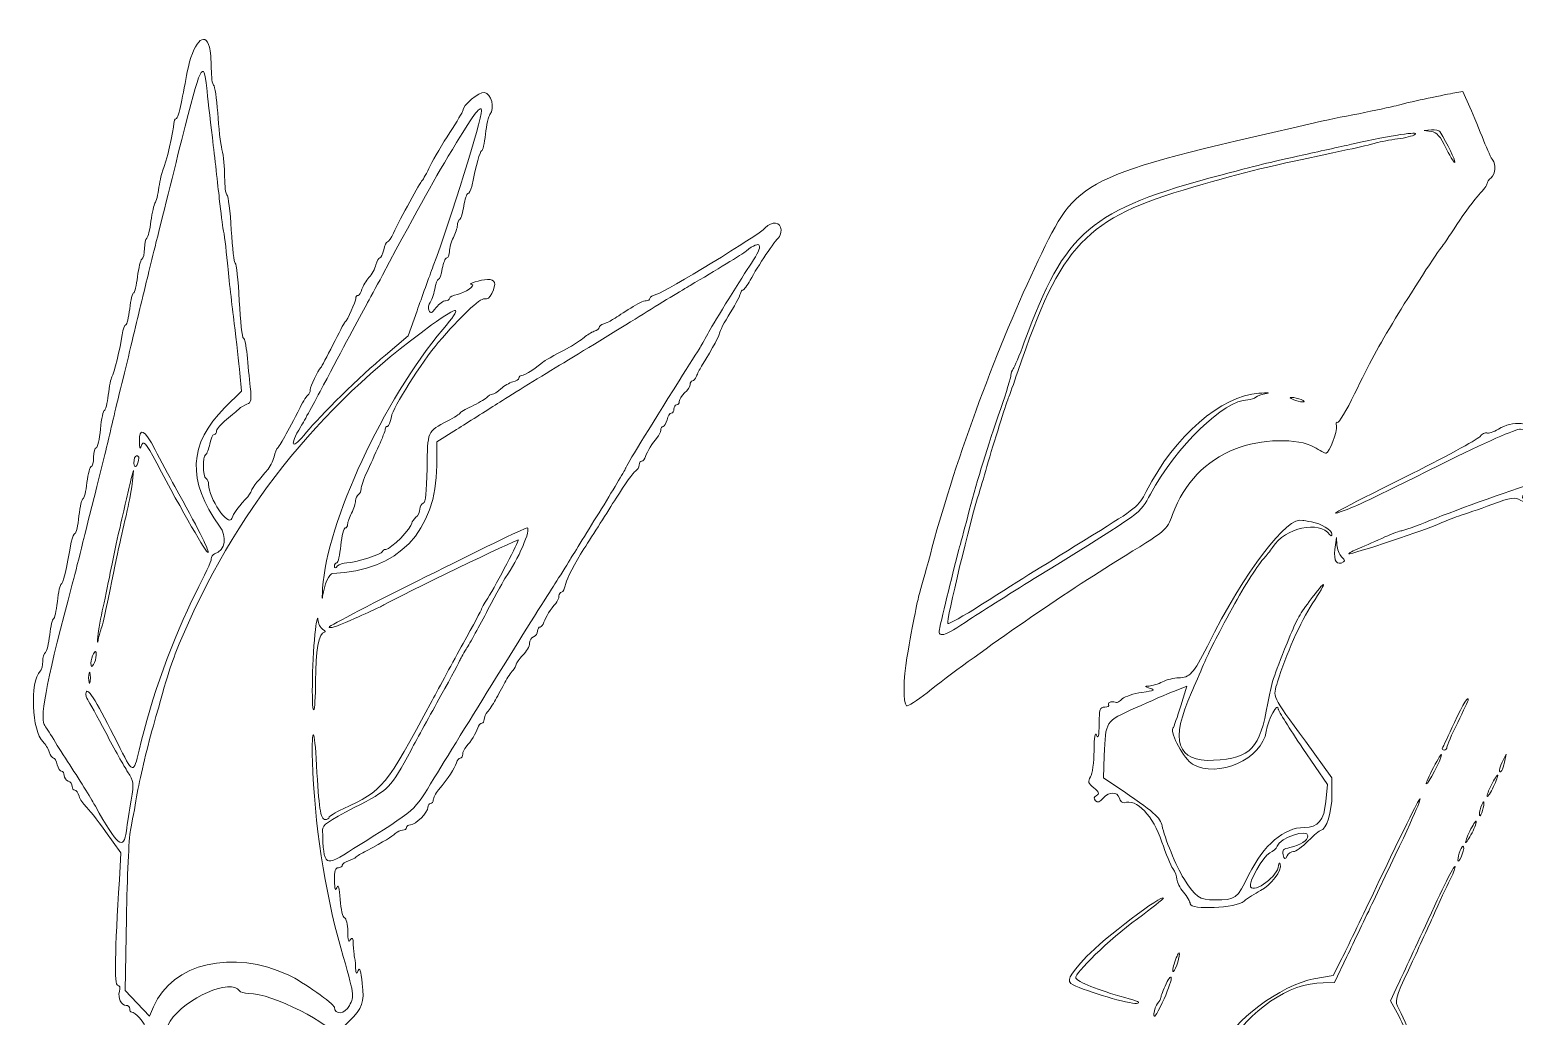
# Model space of a CAD drawing. Header units: millimetres. Extents: x 90 to 380, y 6 to 186.
# Drawn here: x 90.2 to 190.6, y 87.3 to 154.1 of the extents above; entities that cross this region are included whole.
import ezdxf

# ---------------------------------------------------------------- set-up
doc = ezdxf.new("R2010")
doc.units = ezdxf.units.MM
doc.header["$MEASUREMENT"] = 0
doc.layers.add('splitsvg', color=7, linetype='Continuous', lineweight=0)

msp = doc.modelspace()

# ---------------------------------------------------------------- linework, layer by layer
at = {"layer": 'splitsvg'}
for points, knots in [([(102.34, 152.88), (102.02, 154.07), (101.21, 153.17), (100.83, 151.21), (100.72, 150.61), (100.53, 149.65), (100.42, 149.08), (100.31, 148.51), (100.15, 148.04), (100.07, 148.04), (99.99, 148.04), (99.93, 147.9), (99.93, 147.72), (99.93, 147.31), (99.38, 144.96), (99.19, 144.58), (99.12, 144.43), (98.99, 143.9), (98.92, 143.41), (98.85, 142.92), (98.73, 142.44), (98.65, 142.34), (98.58, 142.24), (98.46, 141.69), (98.38, 141.12), (98.31, 140.55), (98.18, 140.03), (98.1, 139.98), (98.01, 139.92), (97.94, 139.6), (97.94, 139.27), (97.94, 138.93), (97.86, 138.61), (97.76, 138.55), (97.67, 138.49), (97.54, 137.96), (97.47, 137.36), (97.4, 136.77), (97.28, 136.28), (97.21, 136.28), (97.13, 136.28), (97.01, 135.79), (96.94, 135.2), (96.87, 134.6), (96.75, 134.11), (96.67, 134.11), (96.59, 134.11), (96.48, 133.81), (96.43, 133.43), (96.3, 132.51), (95.88, 130.81), (95.74, 130.59), (95.67, 130.49), (95.56, 129.94), (95.49, 129.36), (95.42, 128.79), (95.3, 128.32), (95.23, 128.32), (95.15, 128.32), (95.03, 127.75), (94.96, 127.06), (94.9, 126.36), (94.76, 125.79), (94.67, 125.79), (94.58, 125.79), (94.5, 125.51), (94.5, 125.16), (94.5, 124.81), (94.43, 124.53), (94.34, 124.53), (94.25, 124.53), (94.12, 124.04), (94.05, 123.44), (93.98, 122.84), (93.86, 122.35), (93.78, 122.35), (93.7, 122.35), (93.58, 121.83), (93.51, 121.18), (93.44, 120.53), (93.32, 120), (93.24, 120), (93.16, 120), (93.05, 119.74), (92.99, 119.42), (92.66, 117.56), (92.43, 116.57), (92.31, 116.57), (92.24, 116.57), (92.12, 116.04), (92.05, 115.39), (91.98, 114.74), (91.86, 114.22), (91.79, 114.22), (91.71, 114.22), (91.6, 113.73), (91.53, 113.14), (91.46, 112.54), (91.33, 112.01), (91.24, 111.95), (91.14, 111.89), (91.06, 111.62), (91.06, 111.35), (91.06, 111.07), (90.99, 110.77), (90.89, 110.68), (90.18, 109.96), (90.31, 106.61), (91.08, 105.9), (91.24, 105.75), (91.43, 105.44), (91.5, 105.22), (91.57, 104.99), (91.7, 104.81), (91.78, 104.81), (91.86, 104.81), (91.98, 104.61), (92.04, 104.36), (92.1, 104.11), (92.24, 103.91), (92.33, 103.91), (92.43, 103.91), (92.51, 103.78), (92.51, 103.63), (92.51, 103.48), (92.63, 103.3), (92.78, 103.25), (92.93, 103.19), (93.05, 103.03), (93.05, 102.89), (93.05, 102.75), (93.13, 102.64), (93.22, 102.64), (93.31, 102.64), (93.45, 102.46), (93.52, 102.23), (93.59, 102.01), (93.79, 101.7), (93.96, 101.55), (94.13, 101.4), (94.74, 100.63), (95.31, 99.84), (95.31, 99.84), (96.35, 98.39), (96.35, 98.39), (96.35, 98.39), (96.24, 96.58), (96.24, 96.58), (95.93, 91.72), (95.9, 89.44), (96.12, 89.44), (96.27, 89.44), (96.31, 89.29), (96.24, 89.03), (96.13, 88.56), (96.36, 88.08), (96.71, 88.08), (96.84, 88.08), (96.94, 87.98), (96.94, 87.85), (96.94, 87.73), (97, 87.63), (97.08, 87.63), (97.28, 87.63), (97.94, 86.93), (97.94, 86.72), (97.94, 86.62), (98.03, 86.54), (98.14, 86.54), (98.66, 86.54), (98.83, 85.89), (98.83, 83.83), (98.84, 82.68), (98.93, 81.46), (99.04, 81.11), (99.15, 80.77), (99.31, 80.07), (99.39, 79.58), (99.55, 78.58), (99.91, 77.07), (100.38, 75.42), (100.55, 74.82), (100.73, 74.15), (100.78, 73.92), (100.83, 73.7), (100.94, 73.47), (101.03, 73.41), (101.12, 73.36), (101.19, 73.18), (101.19, 73.01), (101.19, 72.84), (101.32, 72.47), (101.46, 72.19), (101.61, 71.9), (101.73, 71.57), (101.73, 71.44), (101.73, 71.31), (101.86, 71.11), (102.01, 70.99), (102.38, 70.68), (102.35, 70.86), (101.8, 72.43), (101.54, 73.18), (101.27, 74.07), (101.19, 74.42), (101.11, 74.77), (100.76, 76.15), (100.41, 77.5), (99.24, 82.01), (98.93, 85.91), (99.67, 87.01), (100.72, 88.58), (103.82, 89.95), (104.36, 89.07), (104.42, 88.97), (104.7, 88.89), (104.99, 88.89), (106.56, 88.89), (110.66, 86.82), (111.07, 85.82), (111.58, 84.54), (111.96, 83.83), (112.11, 83.83), (112.31, 83.83), (112.09, 85.3), (111.85, 85.54), (111.76, 85.63), (111.68, 85.85), (111.68, 86.02), (111.68, 86.19), (111.58, 86.36), (111.46, 86.4), (111.32, 86.45), (111.42, 86.66), (111.74, 86.97), (112.71, 87.95), (112.81, 88.23), (112.67, 89.56), (112.57, 90.44), (112.49, 90.69), (112.39, 90.43), (112.28, 90.13), (112.25, 90.17), (112.22, 90.66), (112.2, 90.98), (112.16, 91.33), (112.13, 91.43), (112.11, 91.52), (112.08, 91.87), (112.06, 92.19), (112.05, 92.64), (112, 92.72), (111.86, 92.51), (111.74, 92.31), (111.69, 92.47), (111.69, 93.08), (111.68, 93.57), (111.59, 93.96), (111.47, 94), (111.35, 94.04), (111.22, 94.57), (111.17, 95.23), (111.11, 96.05), (111.05, 96.29), (110.95, 96.04), (110.84, 95.78), (110.8, 95.92), (110.79, 96.54), (110.78, 97.18), (110.84, 97.39), (111.05, 97.39), (111.2, 97.39), (111.32, 97.47), (111.32, 97.56), (111.32, 97.66), (111.5, 97.79), (111.73, 97.86), (111.95, 97.93), (112.18, 98.04), (112.23, 98.1), (112.28, 98.16), (112.6, 98.36), (112.95, 98.54), (114.18, 99.19), (114.66, 99.48), (114.9, 99.7), (115.04, 99.82), (115.26, 99.93), (115.4, 99.93), (115.55, 99.93), (115.66, 100.01), (115.66, 100.11), (115.66, 100.21), (115.78, 100.29), (115.93, 100.29), (116.27, 100.29), (117.11, 101.13), (117.11, 101.47), (117.11, 101.62), (117.19, 101.73), (117.29, 101.73), (117.39, 101.73), (117.47, 101.84), (117.47, 101.98), (117.47, 102.11), (117.63, 102.42), (117.83, 102.66), (118.5, 103.47), (118.89, 104.06), (119.04, 104.49), (119.09, 104.67), (119.21, 104.81), (119.3, 104.81), (119.39, 104.81), (119.46, 104.93), (119.46, 105.07), (119.46, 105.21), (119.56, 105.44), (119.69, 105.57), (120.02, 105.93), (120.36, 106.48), (120.48, 106.85), (120.54, 107.02), (120.66, 107.16), (120.75, 107.16), (120.84, 107.16), (120.91, 107.28), (120.91, 107.42), (120.91, 107.56), (121.01, 107.79), (121.13, 107.93), (121.26, 108.06), (121.5, 108.43), (121.68, 108.75), (121.85, 109.07), (122.14, 109.59), (122.31, 109.91), (122.48, 110.23), (122.73, 110.6), (122.85, 110.74), (122.98, 110.87), (123.08, 111.06), (123.08, 111.15), (123.08, 111.23), (123.28, 111.51), (123.53, 111.76), (123.78, 112.01), (123.98, 112.37), (123.98, 112.56), (123.98, 112.75), (124.1, 112.96), (124.25, 113.01), (124.4, 113.07), (124.53, 113.24), (124.53, 113.4), (124.53, 113.55), (124.6, 113.67), (124.69, 113.67), (124.77, 113.67), (124.89, 113.82), (124.95, 113.99), (125.07, 114.35), (125.42, 114.9), (125.75, 115.26), (125.87, 115.4), (125.97, 115.62), (125.97, 115.77), (125.97, 115.91), (126.05, 116.02), (126.15, 116.02), (126.24, 116.02), (126.37, 116.29), (126.43, 116.61), (126.5, 116.94), (127.05, 117.99), (127.66, 118.95), (128.28, 119.92), (129.25, 121.46), (129.84, 122.39), (130.42, 123.32), (131.01, 124.14), (131.15, 124.22), (131.29, 124.3), (131.4, 124.48), (131.4, 124.63), (131.4, 124.77), (131.47, 124.89), (131.56, 124.89), (131.65, 124.89), (131.77, 125.03), (131.82, 125.2), (131.95, 125.57), (132.29, 126.12), (132.62, 126.48), (132.74, 126.61), (132.85, 126.84), (132.85, 126.98), (132.85, 127.12), (132.92, 127.24), (133.01, 127.24), (133.1, 127.24), (133.22, 127.44), (133.28, 127.69), (133.34, 127.94), (133.47, 128.14), (133.57, 128.14), (133.67, 128.14), (133.75, 128.27), (133.75, 128.41), (133.75, 128.56), (133.83, 128.69), (133.93, 128.69), (134.03, 128.69), (134.11, 128.8), (134.11, 128.93), (134.11, 129.06), (134.27, 129.32), (134.47, 129.5), (134.67, 129.68), (134.84, 129.94), (134.84, 130.07), (134.84, 130.2), (134.91, 130.31), (135, 130.31), (135.08, 130.31), (135.21, 130.46), (135.27, 130.63), (135.33, 130.8), (135.48, 131.11), (135.61, 131.31), (136.42, 132.65), (136.83, 133.39), (136.83, 133.55), (136.83, 133.66), (137.15, 134.28), (137.55, 134.93), (137.95, 135.58), (138.27, 136.19), (138.27, 136.29), (138.27, 136.38), (138.34, 136.46), (138.41, 136.46), (138.49, 136.46), (138.71, 136.77), (138.91, 137.14), (139.39, 138.04), (140.61, 139.87), (140.82, 140), (140.91, 140.06), (140.99, 140.3), (140.99, 140.54), (140.99, 141.09), (140.36, 141.15), (139.92, 140.66), (139.51, 140.2), (133.17, 136.33), (132.59, 136.18), (132.33, 136.12), (132.12, 135.99), (132.12, 135.9), (132.12, 135.81), (132, 135.74), (131.86, 135.74), (131.72, 135.74), (131.25, 135.52), (130.82, 135.24), (130.39, 134.97), (129.88, 134.64), (129.68, 134.51), (129.48, 134.39), (129.18, 134.23), (129, 134.18), (128.83, 134.12), (128.69, 134), (128.69, 133.92), (128.69, 133.84), (128.54, 133.73), (128.36, 133.67), (128.17, 133.61), (127.86, 133.42), (127.67, 133.25), (127.47, 133.08), (127.03, 132.79), (126.69, 132.6), (125.51, 131.97), (124.98, 131.67), (124.89, 131.58), (124.61, 131.31), (123.61, 130.68), (123.45, 130.68), (123.34, 130.68), (123.26, 130.6), (123.26, 130.51), (123.26, 130.43), (123.07, 130.31), (122.85, 130.25), (122.62, 130.19), (122.26, 129.98), (122.04, 129.78), (121.82, 129.58), (121.57, 129.41), (121.47, 129.41), (121.37, 129.41), (121.19, 129.31), (121.06, 129.18), (120.93, 129.06), (120.47, 128.79), (120.05, 128.59), (119.63, 128.4), (119.28, 128.19), (119.28, 128.14), (119.28, 128.09), (118.89, 127.84), (118.42, 127.6), (117.06, 126.88), (117.08, 126.94), (117.05, 124.4), (117.02, 122.77), (116.95, 122.09), (116.79, 122.04), (116.67, 122), (116.57, 121.82), (116.57, 121.64), (116.57, 121.46), (116.44, 121.21), (116.3, 121.09), (116.15, 120.97), (116.02, 120.79), (116.02, 120.7), (116.02, 120.36), (114.6, 118.92), (114.26, 118.92), (114.14, 118.92), (114.03, 118.85), (114.03, 118.77), (114.03, 118.6), (112.18, 118.01), (111.62, 118.01), (111.4, 118.01), (111.11, 117.92), (111, 117.8), (110.83, 117.63), (110.78, 117.63), (110.78, 117.8), (110.78, 117.92), (110.85, 118.01), (110.94, 118.01), (111.03, 118.01), (111.15, 118.54), (111.22, 119.19), (111.29, 119.84), (111.42, 120.37), (111.52, 120.37), (111.61, 120.37), (111.68, 120.48), (111.68, 120.62), (111.68, 120.75), (111.8, 121.1), (111.95, 121.38), (112.1, 121.67), (112.22, 122.04), (112.22, 122.21), (112.23, 122.38), (112.31, 122.56), (112.41, 122.63), (112.51, 122.69), (112.59, 122.86), (112.59, 123.01), (112.59, 123.16), (112.76, 123.66), (112.97, 124.13), (113.19, 124.6), (113.55, 125.4), (113.79, 125.92), (114.02, 126.43), (114.22, 126.94), (114.22, 127.05), (114.22, 127.15), (114.29, 127.24), (114.37, 127.24), (114.46, 127.24), (114.58, 127.53), (114.64, 127.89), (114.73, 128.5), (116.69, 131.6), (117.81, 132.91), (119.28, 134.64), (120.65, 135.94), (120.93, 135.86), (121.12, 135.81), (121.3, 135.94), (121.43, 136.22), (121.76, 136.94), (121.68, 137.19), (121.13, 137.17), (120.67, 137.16), (119.73, 136.87), (120.06, 136.84), (120.39, 136.81), (119.63, 136.27), (119.11, 136.17), (118.81, 136.11), (118.56, 135.99), (118.56, 135.9), (118.56, 135.81), (118.44, 135.74), (118.3, 135.74), (118.16, 135.74), (117.87, 135.53), (117.67, 135.27), (117.35, 134.87), (117.28, 134.84), (117.18, 135.09), (117.12, 135.25), (117.15, 135.48), (117.25, 135.61), (117.36, 135.73), (117.5, 136.14), (117.57, 136.51), (117.64, 136.88), (117.75, 137.19), (117.83, 137.19), (117.91, 137.19), (118.02, 137.51), (118.08, 137.91), (118.15, 138.31), (118.28, 138.63), (118.38, 138.63), (118.48, 138.63), (118.56, 138.83), (118.56, 139.07), (118.56, 139.3), (118.68, 139.73), (118.83, 140.02), (118.97, 140.3), (119.1, 140.67), (119.1, 140.84), (119.1, 141.01), (119.17, 141.19), (119.26, 141.24), (119.35, 141.3), (119.47, 141.71), (119.54, 142.16), (119.61, 142.61), (119.73, 142.98), (119.81, 142.98), (119.89, 142.98), (120.01, 143.2), (120.07, 143.47), (120.37, 144.94), (120.63, 145.87), (120.74, 145.87), (120.81, 145.87), (120.93, 146.38), (121, 147), (121.07, 147.62), (121.21, 148.23), (121.3, 148.34), (121.64, 148.77), (121.4, 149.75), (120.94, 149.82), (120.55, 149.87), (119.46, 148.96), (119.46, 148.58), (119.46, 148.51), (119.07, 147.85), (118.59, 147.12), (118.1, 146.38), (117.52, 145.37), (117.27, 144.87), (117.03, 144.38), (116.79, 143.93), (116.72, 143.88), (116.6, 143.78), (115.25, 141.31), (114.78, 140.31), (114.63, 139.98), (114.44, 139.72), (114.37, 139.72), (114.3, 139.72), (114.19, 139.48), (114.12, 139.18), (114.06, 138.88), (113.94, 138.63), (113.86, 138.63), (113.78, 138.63), (113.66, 138.42), (113.59, 138.17), (113.53, 137.91), (113.31, 137.52), (113.12, 137.31), (112.92, 137.1), (112.71, 136.74), (112.65, 136.51), (112.59, 136.29), (112.48, 136.1), (112.39, 136.1), (112.3, 136.1), (112.23, 136.01), (112.23, 135.9), (112.23, 135.67), (111.66, 134.43), (111.5, 134.29), (111.44, 134.24), (111.07, 133.55), (110.68, 132.76), (110.28, 131.96), (109.92, 131.27), (109.87, 131.22), (109.65, 130.99), (109.15, 129.96), (109.15, 129.71), (109.15, 129.56), (109.09, 129.41), (109.01, 129.38), (108.94, 129.35), (108.69, 128.95), (108.46, 128.51), (107.59, 126.82), (107.07, 125.88), (106.95, 125.79), (106.88, 125.74), (106.77, 125.46), (106.7, 125.17), (106.62, 124.88), (106.42, 124.48), (106.24, 124.27), (106.06, 124.06), (105.75, 123.7), (105.54, 123.46), (105.34, 123.22), (105.17, 122.96), (105.17, 122.88), (105.17, 122.8), (104.99, 122.53), (104.76, 122.29), (104.16, 121.64), (103.99, 121.4), (103.85, 121.02), (103.61, 120.41), (102.28, 122.37), (102.28, 123.33), (102.28, 123.48), (102.2, 123.65), (102.1, 123.71), (101.87, 123.85), (101.86, 125.19), (102.08, 125.33), (102.16, 125.38), (102.29, 125.71), (102.36, 126.06), (102.42, 126.41), (102.55, 126.7), (102.65, 126.7), (102.74, 126.7), (102.82, 126.8), (102.82, 126.94), (102.82, 127.07), (103.12, 127.41), (103.49, 127.7), (103.85, 128), (104.24, 128.32), (104.34, 128.42), (104.45, 128.53), (104.69, 128.67), (104.87, 128.74), (105.16, 128.85), (105.19, 129), (105.09, 129.91), (105.03, 130.48), (104.94, 131.46), (104.88, 132.08), (104.82, 132.7), (104.71, 133.21), (104.63, 133.21), (104.55, 133.21), (104.42, 134.35), (104.35, 135.74), (104.28, 137.13), (104.16, 138.27), (104.08, 138.27), (104, 138.27), (103.88, 139.29), (103.81, 140.54), (103.74, 141.78), (103.61, 142.84), (103.52, 142.9), (103.43, 142.95), (103.36, 143.5), (103.36, 144.12), (103.36, 144.73), (103.28, 145.56), (103.18, 145.96), (103.09, 146.36), (102.95, 147.48), (102.89, 148.45), (102.82, 149.43), (102.7, 150.27), (102.61, 150.32), (102.53, 150.37), (102.46, 150.88), (102.46, 151.44), (102.45, 152.01), (102.4, 152.65), (102.34, 152.88)], [0, 0, 0, 0, 1, 1, 1, 2, 2, 2, 3, 3, 3, 4, 4, 4, 5, 5, 5, 6, 6, 6, 7, 7, 7, 8, 8, 8, 9, 9, 9, 10, 10, 10, 11, 11, 11, 12, 12, 12, 13, 13, 13, 14, 14, 14, 15, 15, 15, 16, 16, 16, 17, 17, 17, 18, 18, 18, 19, 19, 19, 20, 20, 20, 21, 21, 21, 22, 22, 22, 23, 23, 23, 24, 24, 24, 25, 25, 25, 26, 26, 26, 27, 27, 27, 28, 28, 28, 29, 29, 29, 30, 30, 30, 31, 31, 31, 32, 32, 32, 33, 33, 33, 34, 34, 34, 35, 35, 35, 36, 36, 36, 37, 37, 37, 38, 38, 38, 39, 39, 39, 40, 40, 40, 41, 41, 41, 42, 42, 42, 43, 43, 43, 44, 44, 44, 45, 45, 45, 46, 46, 46, 47, 47, 47, 48, 48, 48, 49, 49, 49, 50, 50, 50, 51, 51, 51, 52, 52, 52, 53, 53, 53, 54, 54, 54, 55, 55, 55, 56, 56, 56, 57, 57, 57, 58, 58, 58, 59, 59, 59, 60, 60, 60, 61, 61, 61, 62, 62, 62, 63, 63, 63, 64, 64, 64, 65, 65, 65, 66, 66, 66, 67, 67, 67, 68, 68, 68, 69, 69, 69, 70, 70, 70, 71, 71, 71, 72, 72, 72, 73, 73, 73, 74, 74, 74, 75, 75, 75, 76, 76, 76, 77, 77, 77, 78, 78, 78, 79, 79, 79, 80, 80, 80, 81, 81, 81, 82, 82, 82, 83, 83, 83, 84, 84, 84, 85, 85, 85, 86, 86, 86, 87, 87, 87, 88, 88, 88, 89, 89, 89, 90, 90, 90, 91, 91, 91, 92, 92, 92, 93, 93, 93, 94, 94, 94, 95, 95, 95, 96, 96, 96, 97, 97, 97, 98, 98, 98, 99, 99, 99, 100, 100, 100, 101, 101, 101, 102, 102, 102, 103, 103, 103, 104, 104, 104, 105, 105, 105, 106, 106, 106, 107, 107, 107, 108, 108, 108, 109, 109, 109, 110, 110, 110, 111, 111, 111, 112, 112, 112, 113, 113, 113, 114, 114, 114, 115, 115, 115, 116, 116, 116, 117, 117, 117, 118, 118, 118, 119, 119, 119, 120, 120, 120, 121, 121, 121, 122, 122, 122, 123, 123, 123, 124, 124, 124, 125, 125, 125, 126, 126, 126, 127, 127, 127, 128, 128, 128, 129, 129, 129, 130, 130, 130, 131, 131, 131, 132, 132, 132, 133, 133, 133, 134, 134, 134, 135, 135, 135, 136, 136, 136, 137, 137, 137, 138, 138, 138, 139, 139, 139, 140, 140, 140, 141, 141, 141, 142, 142, 142, 143, 143, 143, 144, 144, 144, 145, 145, 145, 146, 146, 146, 147, 147, 147, 148, 148, 148, 149, 149, 149, 150, 150, 150, 151, 151, 151, 152, 152, 152, 153, 153, 153, 154, 154, 154, 155, 155, 155, 156, 156, 156, 157, 157, 157, 158, 158, 158, 159, 159, 159, 160, 160, 160, 161, 161, 161, 162, 162, 162, 163, 163, 163, 164, 164, 164, 165, 165, 165, 166, 166, 166, 167, 167, 167, 168, 168, 168, 169, 169, 169, 170, 170, 170, 171, 171, 171, 172, 172, 172, 173, 173, 173, 174, 174, 174, 175, 175, 175, 176, 176, 176, 177, 177, 177, 178, 178, 178, 179, 179, 179, 180, 180, 180, 181, 181, 181, 182, 182, 182, 183, 183, 183, 184, 184, 184, 185, 185, 185, 186, 186, 186, 187, 187, 187, 188, 188, 188, 189, 189, 189, 190, 190, 190, 191, 191, 191, 192, 192, 192, 193, 193, 193, 194, 194, 194, 195, 195, 195, 196, 196, 196, 197, 197, 197, 198, 198, 198, 199, 199, 199, 200, 200, 200, 201, 201, 201, 202, 202, 202, 203, 203, 203, 204, 204, 204, 205, 205, 205, 206, 206, 206, 207, 207, 207, 208, 208, 208, 209, 209, 209, 210, 210, 210, 211, 211, 211, 212, 212, 212, 213, 213, 213, 214, 214, 214, 215, 215, 215, 216, 216, 216, 217, 217, 217, 218, 218, 218, 219, 219, 219, 220, 220, 220, 221, 221, 221, 222, 222, 222, 223, 223, 223, 224, 224, 224, 225, 225, 225, 226, 226, 226, 227, 227, 227, 228, 228, 228, 229, 229, 229, 230, 230, 230, 231, 231, 231, 232, 232, 232, 233, 233, 233, 234, 234, 234, 235, 235, 235, 236, 236, 236, 237, 237, 237, 238, 238, 238, 239, 239, 239, 240, 240, 240, 241, 241, 241, 242, 242, 242, 243, 243, 243, 244, 244, 244, 245, 245, 245, 246, 246, 246, 247, 247, 247, 248, 248, 248, 249, 249, 249, 250, 250, 250, 251, 251, 251, 252, 252, 252, 253, 253, 253, 254, 254, 254, 255, 255, 255, 256, 256, 256, 257, 257, 257, 258, 258, 258, 259, 259, 259, 260, 260, 260, 261, 261, 261, 262, 262, 262, 263, 263, 263, 264, 264, 264, 265, 265, 265, 266, 266, 266, 267, 267, 267, 268, 268, 268, 268]), ([(98.58, 139.09), (98.95, 140.58), (99.8, 143.98), (100.46, 146.65), (101.71, 151.68), (101.95, 152.16), (102.15, 150.12), (102.2, 149.62), (102.37, 148.12), (102.53, 146.77), (102.69, 145.43), (102.9, 143.57), (103, 142.64), (103.1, 141.72), (103.22, 140.78), (103.27, 140.56), (103.32, 140.35), (103.45, 139.32), (103.55, 138.27), (103.65, 137.23), (103.86, 135.4), (104.01, 134.2), (104.16, 133.01), (104.33, 131.49), (104.39, 130.83), (104.39, 130.83), (104.49, 129.62), (104.49, 129.62), (104.49, 129.62), (103.37, 128.51), (103.37, 128.51), (100.92, 126.07), (100.8, 123.55), (103.01, 120.5), (103.56, 119.75), (103.41, 118.9), (102.68, 118.61), (102.56, 118.56), (102.46, 118.41), (102.46, 118.28), (102.46, 118.15), (101.99, 117.12), (101.41, 115.99), (99.88, 112.98), (98.38, 108.81), (97.58, 105.35), (97.2, 103.7), (97.16, 103.71), (96.11, 105.83), (94.82, 108.44), (94.07, 109.66), (93.99, 109.26), (93.95, 109.09), (94, 108.86), (94.1, 108.74), (94.19, 108.62), (94.74, 107.62), (95.32, 106.53), (95.89, 105.43), (96.56, 104.24), (96.8, 103.87), (97.23, 103.23), (97.24, 103.15), (97.03, 101.97), (96.92, 101.3), (96.78, 100.35), (96.72, 99.88), (96.56, 98.5), (96.09, 98.88), (94.62, 101.55), (94.43, 101.9), (93.65, 103.16), (92.88, 104.36), (92.11, 105.55), (91.34, 106.78), (91.16, 107.08), (90.85, 107.63), (91.44, 110.59), (93.06, 116.57), (93.15, 116.92), (93.43, 118.01), (93.68, 119.01), (93.92, 120), (94.42, 122), (94.79, 123.44), (95.15, 124.88), (95.55, 126.51), (95.67, 127.06), (95.79, 127.61), (96.28, 129.64), (96.76, 131.58), (97.23, 133.52), (97.68, 135.39), (97.76, 135.74), (97.84, 136.09), (98.21, 137.59), (98.58, 139.09)], [0, 0, 0, 0, 1, 1, 1, 2, 2, 2, 3, 3, 3, 4, 4, 4, 5, 5, 5, 6, 6, 6, 7, 7, 7, 8, 8, 8, 9, 9, 9, 10, 10, 10, 11, 11, 11, 12, 12, 12, 13, 13, 13, 14, 14, 14, 15, 15, 15, 16, 16, 16, 17, 17, 17, 18, 18, 18, 19, 19, 19, 20, 20, 20, 21, 21, 21, 22, 22, 22, 23, 23, 23, 24, 24, 24, 25, 25, 25, 26, 26, 26, 27, 27, 27, 28, 28, 28, 29, 29, 29, 30, 30, 30, 31, 31, 31, 32, 32, 32, 32]), ([(184.49, 149.38), (185.18, 149.53), (186.06, 149.7), (186.42, 149.77), (186.42, 149.77), (187.1, 149.89), (187.1, 149.89), (187.1, 149.89), (187.57, 148.83), (187.57, 148.83), (187.83, 148.24), (188.24, 147.24), (188.5, 146.59), (188.75, 145.95), (189.04, 145.34), (189.12, 145.25), (189.37, 144.98), (189.31, 144.31), (189.01, 144.06), (188.86, 143.94), (188.74, 143.76), (188.74, 143.66), (188.74, 143.57), (188.49, 143.23), (188.19, 142.91), (187.88, 142.6), (187.22, 141.69), (186.7, 140.89), (186.19, 140.1), (185.72, 139.41), (185.66, 139.36), (185.51, 139.24), (183.4, 135.99), (182.55, 134.56), (181.38, 132.61), (180.79, 131.52), (179.78, 129.45), (179.23, 128.32), (178.71, 127.45), (178.62, 127.5), (178.53, 127.56), (178.5, 127.45), (178.55, 127.27), (178.64, 126.92), (178.07, 125.43), (177.85, 125.43), (177.78, 125.43), (177.41, 125.61), (177.04, 125.84), (175.99, 126.46), (173.37, 126.4), (171.72, 125.72), (169.65, 124.88), (168.31, 123.47), (167.46, 121.27), (167.05, 120.19), (167.14, 120.26), (163.64, 118.1), (159.78, 115.72), (154.02, 111.72), (150.87, 109.23), (150.19, 108.69), (149.56, 108.29), (149.47, 108.35), (149.25, 108.49), (149.26, 110.25), (149.5, 111.58), (149.93, 114.05), (150.24, 115.6), (150.4, 116.11), (150.5, 116.41), (150.87, 117.76), (151.22, 119.1), (152.82, 125.05), (155.71, 132.88), (158.38, 138.45), (161.09, 144.1), (161.06, 144.08), (177.07, 147.77), (177.67, 147.91), (179.01, 148.19), (180.06, 148.39), (181.1, 148.6), (182.24, 148.84), (182.59, 148.93), (182.94, 149.03), (183.79, 149.23), (184.49, 149.38)], [0, 0, 0, 0, 1, 1, 1, 2, 2, 2, 3, 3, 3, 4, 4, 4, 5, 5, 5, 6, 6, 6, 7, 7, 7, 8, 8, 8, 9, 9, 9, 10, 10, 10, 11, 11, 11, 12, 12, 12, 13, 13, 13, 14, 14, 14, 15, 15, 15, 16, 16, 16, 17, 17, 17, 18, 18, 18, 19, 19, 19, 20, 20, 20, 21, 21, 21, 22, 22, 22, 23, 23, 23, 24, 24, 24, 25, 25, 25, 26, 26, 26, 27, 27, 27, 28, 28, 28, 29, 29, 29, 29]), ([(119.05, 146.45), (120.23, 148.4), (120.73, 149.03), (120.73, 148.58), (120.73, 147.94), (118.65, 141.26), (117.47, 138.09), (117.19, 137.35), (116.7, 135.97), (116.37, 135.05), (116.37, 135.05), (115.78, 133.36), (115.78, 133.36), (115.78, 133.36), (114.23, 132.06), (114.23, 132.06), (112.56, 130.67), (109.75, 127.91), (108.9, 126.84), (107.92, 125.6), (107.67, 125.86), (108.52, 127.24), (108.73, 127.59), (109.42, 128.85), (110.05, 130.04), (111.31, 132.43), (112.48, 134.63), (112.95, 135.47), (113.12, 135.78), (113.61, 136.67), (114.03, 137.46), (116.71, 142.48), (117.45, 143.8), (119.05, 146.45)], [0, 0, 0, 0, 1, 1, 1, 2, 2, 2, 3, 3, 3, 4, 4, 4, 5, 5, 5, 6, 6, 6, 7, 7, 7, 8, 8, 8, 9, 9, 9, 10, 10, 10, 11, 11, 11, 11]), ([(183.86, 146.98), (184.22, 147.22), (182.28, 146.93), (179.69, 146.35), (179.05, 146.2), (177.54, 145.87), (176.35, 145.61), (173.96, 145.08), (173.86, 145.06), (170.74, 144.24), (161.87, 141.89), (160.21, 140.48), (157.44, 132.94), (157.11, 132.04), (156.78, 131.23), (156.69, 131.14), (156.61, 131.04), (156.54, 130.85), (156.54, 130.71), (156.54, 130.57), (156.23, 129.55), (155.85, 128.44), (154.93, 125.78), (154.3, 123.75), (153.72, 121.54), (153.46, 120.55), (153.17, 119.45), (153.07, 119.1), (152.82, 118.19), (152.02, 114.93), (151.72, 113.63), (151.56, 112.88), (151.93, 112.98), (153.76, 114.19), (154.64, 114.77), (156.75, 116.1), (158.44, 117.15), (165.63, 121.6), (165.22, 121.3), (165.97, 122.66), (167.77, 125.95), (170.93, 129), (172.56, 129.04), (172.76, 129.04), (173.01, 129.12), (173.1, 129.22), (173.19, 129.31), (173.52, 129.42), (173.81, 129.47), (174.11, 129.51), (173.89, 129.52), (173.31, 129.48), (170.74, 129.32), (167.63, 126.61), (165.68, 122.83), (165.15, 121.81), (165.05, 121.73), (162.06, 119.88), (158.64, 117.77), (157.6, 117.12), (154.5, 115.16), (153.33, 114.41), (152.32, 113.85), (152.27, 113.91), (152.14, 114.03), (153.83, 121.04), (154.38, 122.72), (154.46, 122.97), (154.7, 123.78), (154.91, 124.53), (155.4, 126.21), (156.17, 128.66), (156.36, 129.14), (156.44, 129.34), (156.73, 130.15), (157, 130.95), (159.93, 139.58), (161.58, 141.32), (168.84, 143.42), (172.69, 144.53), (173.57, 144.74), (179.33, 145.96), (180.08, 146.12), (180.93, 146.32), (181.23, 146.41), (181.53, 146.49), (182.18, 146.62), (182.69, 146.68), (183.19, 146.75), (183.72, 146.88), (183.86, 146.98)], [0, 0, 0, 0, 1, 1, 1, 2, 2, 2, 3, 3, 3, 4, 4, 4, 5, 5, 5, 6, 6, 6, 7, 7, 7, 8, 8, 8, 9, 9, 9, 10, 10, 10, 11, 11, 11, 12, 12, 12, 13, 13, 13, 14, 14, 14, 15, 15, 15, 16, 16, 16, 17, 17, 17, 18, 18, 18, 19, 19, 19, 20, 20, 20, 21, 21, 21, 22, 22, 22, 23, 23, 23, 24, 24, 24, 25, 25, 25, 26, 26, 26, 27, 27, 27, 28, 28, 28, 29, 29, 29, 30, 30, 30, 30]), ([(185.54, 147.18), (185.5, 147.26), (185.24, 147.3), (184.97, 147.29), (184.97, 147.29), (184.49, 147.26), (184.49, 147.26), (184.49, 147.26), (184.96, 147.19), (184.96, 147.19), (185.34, 147.13), (185.56, 146.88), (186, 145.99), (186.31, 145.38), (186.56, 144.98), (186.56, 145.11), (186.57, 145.3), (186.08, 146.29), (185.54, 147.18)], [0, 0, 0, 0, 1, 1, 1, 2, 2, 2, 3, 3, 3, 4, 4, 4, 5, 5, 5, 6, 6, 6, 6]), ([(138.63, 139.1), (139.67, 139.93), (139.84, 139.52), (138.99, 138.27), (138.38, 137.38), (136.48, 134.32), (136.11, 133.64), (135.91, 133.25), (135.64, 132.78), (135.51, 132.58), (135.39, 132.38), (134.75, 131.36), (134.09, 130.32), (132.02, 127.01), (130.49, 124.52), (130.49, 124.43), (130.49, 124.38), (129.75, 123.14), (128.85, 121.67), (127.94, 120.21), (126.98, 118.66), (126.72, 118.23), (126.46, 117.8), (126, 117.07), (125.7, 116.6), (124.72, 115.08), (119.7, 107.01), (117.54, 103.47), (116.1, 101.12), (116.5, 101.47), (112.08, 98.68), (110.07, 97.41), (110.06, 97.41), (109.98, 99.95), (109.97, 100.27), (110.35, 100.54), (112.13, 101.46), (114.51, 102.68), (114.59, 102.76), (115.97, 105.35), (116.37, 106.1), (117.28, 107.76), (117.99, 109.03), (118.7, 110.32), (119.28, 111.4), (119.28, 111.44), (119.28, 111.48), (119.47, 111.81), (119.7, 112.18), (119.93, 112.56), (120.59, 113.75), (121.17, 114.85), (121.75, 115.94), (122.28, 116.92), (122.35, 117.02), (123.19, 118.17), (124.14, 120.37), (123.81, 120.37), (123.48, 120.37), (110.42, 113.83), (110.42, 113.67), (110.42, 113.58), (110.76, 113.65), (111.19, 113.83), (113.1, 114.66), (113.79, 114.97), (114.12, 115.16), (115.36, 115.86), (123.15, 119.63), (123.22, 119.56), (123.29, 119.5), (121.77, 116.63), (121.15, 115.62), (120.92, 115.25), (120.73, 114.91), (120.73, 114.87), (120.73, 114.83), (120.17, 113.79), (119.49, 112.56), (118.81, 111.33), (117.87, 109.59), (117.39, 108.7), (114.23, 102.79), (114.1, 102.64), (111.37, 101.37), (110.84, 101.12), (110.42, 100.86), (110.42, 100.79), (110.42, 100.71), (110.3, 100.65), (110.16, 100.65), (109.85, 100.65), (109.72, 101.5), (109.58, 104.31), (109.45, 106.92), (109.22, 107.14), (109.3, 104.58), (109.42, 100.46), (110.11, 95.88), (111.22, 91.97), (112.15, 88.67), (112.14, 88.77), (111.8, 88.07), (111.52, 87.48), (110.78, 87.4), (110.78, 87.96), (110.78, 88.17), (108.62, 89.69), (107.7, 90.12), (103.93, 91.9), (99.8, 90.94), (98.55, 87.99), (98.55, 87.99), (98.28, 87.36), (98.28, 87.36), (98.28, 87.36), (97.45, 88.22), (97.45, 88.22), (97.45, 88.22), (96.63, 89.09), (96.63, 89.09), (96.63, 89.09), (96.72, 94.01), (96.72, 94.01), (96.76, 96.72), (96.89, 99.38), (96.99, 99.93), (97.1, 100.47), (97.29, 101.49), (97.41, 102.19), (97.63, 103.47), (98.03, 105.17), (98.54, 106.98), (99.53, 110.54), (99.77, 111.28), (100.29, 112.53), (103.97, 121.36), (109.63, 128.52), (117.36, 134.1), (119.28, 135.48), (119.47, 135.41), (118.12, 133.8), (114.1, 129), (110.27, 120.77), (109.99, 116.3), (109.95, 115.7), (109.95, 115.45), (109.99, 115.75), (110.1, 116.54), (110.43, 117.29), (110.67, 117.3), (115.07, 117.43), (117.69, 120.15), (117.71, 124.6), (117.71, 124.6), (117.71, 126.2), (117.71, 126.2), (117.71, 126.2), (119.05, 127.04), (119.05, 127.04), (119.79, 127.5), (121.03, 128.28), (121.81, 128.78), (122.59, 129.27), (124.47, 130.44), (126, 131.37), (127.53, 132.29), (129.96, 133.78), (131.4, 134.67), (132.84, 135.57), (134.39, 136.51), (134.84, 136.77), (136.56, 137.78), (138.37, 138.89), (138.63, 139.1)], [0, 0, 0, 0, 1, 1, 1, 2, 2, 2, 3, 3, 3, 4, 4, 4, 5, 5, 5, 6, 6, 6, 7, 7, 7, 8, 8, 8, 9, 9, 9, 10, 10, 10, 11, 11, 11, 12, 12, 12, 13, 13, 13, 14, 14, 14, 15, 15, 15, 16, 16, 16, 17, 17, 17, 18, 18, 18, 19, 19, 19, 20, 20, 20, 21, 21, 21, 22, 22, 22, 23, 23, 23, 24, 24, 24, 25, 25, 25, 26, 26, 26, 27, 27, 27, 28, 28, 28, 29, 29, 29, 30, 30, 30, 31, 31, 31, 32, 32, 32, 33, 33, 33, 34, 34, 34, 35, 35, 35, 36, 36, 36, 37, 37, 37, 38, 38, 38, 39, 39, 39, 40, 40, 40, 41, 41, 41, 42, 42, 42, 43, 43, 43, 44, 44, 44, 45, 45, 45, 46, 46, 46, 47, 47, 47, 48, 48, 48, 49, 49, 49, 50, 50, 50, 51, 51, 51, 52, 52, 52, 53, 53, 53, 54, 54, 54, 55, 55, 55, 56, 56, 56, 57, 57, 57, 58, 58, 58, 58]), ([(176.17, 129.05), (175.97, 129.13), (175.68, 129.2), (175.53, 129.2), (175.36, 129.2), (175.4, 129.15), (175.62, 129.05), (175.82, 128.96), (176.11, 128.89), (176.26, 128.89), (176.43, 128.89), (176.39, 128.95), (176.17, 129.05)], [0, 0, 0, 0, 1, 1, 1, 2, 2, 2, 3, 3, 3, 4, 4, 4, 4]), ([(192.74, 126.75), (191.58, 127.55), (190.48, 127.65), (189.5, 127.05), (189.17, 126.85), (188.82, 126.74), (188.72, 126.8), (188.62, 126.86), (188.41, 126.74), (188.24, 126.54), (188.06, 126.33), (185.79, 125.1), (183.18, 123.8), (178.6, 121.53), (177.76, 121.06), (179.01, 121.53), (180.04, 121.91), (180.59, 122.17), (185.57, 124.64), (188.7, 126.2), (190.66, 127.06), (191.01, 127.06), (192.27, 127.05), (195.06, 124.38), (194.12, 124.08), (193.99, 124.04), (193.32, 123.84), (192.63, 123.63), (190.64, 123.02), (186.83, 121.67), (184.91, 120.89), (183.94, 120.5), (183.07, 120.18), (182.97, 120.18), (182.86, 120.18), (182.35, 119.99), (181.82, 119.76), (181.3, 119.52), (180.52, 119.18), (180.1, 119.01), (179.67, 118.83), (179.36, 118.65), (179.39, 118.62), (179.47, 118.53), (184.92, 120.35), (185.55, 120.67), (185.83, 120.82), (186.4, 121.04), (186.81, 121.17), (187.22, 121.3), (188.23, 121.65), (189.05, 121.95), (190.41, 122.45), (190.57, 122.47), (191.03, 122.23), (191.37, 122.06), (191.47, 122.05), (191.31, 122.2), (190.93, 122.58), (191.03, 122.65), (192.81, 123.19), (194.73, 123.76), (194.98, 124.04), (194.45, 125), (194.02, 125.8), (193.79, 126.04), (192.74, 126.75)], [0, 0, 0, 0, 1, 1, 1, 2, 2, 2, 3, 3, 3, 4, 4, 4, 5, 5, 5, 6, 6, 6, 7, 7, 7, 8, 8, 8, 9, 9, 9, 10, 10, 10, 11, 11, 11, 12, 12, 12, 13, 13, 13, 14, 14, 14, 15, 15, 15, 16, 16, 16, 17, 17, 17, 18, 18, 18, 19, 19, 19, 20, 20, 20, 21, 21, 21, 22, 22, 22, 22]), ([(98.66, 125.66), (97.94, 127.04), (97.56, 127.23), (97.6, 126.2), (97.61, 125.83), (97.65, 125.66), (97.7, 125.84), (97.84, 126.37), (98, 126.21), (98.77, 124.75), (100.48, 121.51), (102.18, 118.55), (102.24, 118.72), (102.3, 118.89), (101.5, 120.47), (99.99, 123.17), (99.6, 123.87), (99, 124.98), (98.66, 125.66)], [0, 0, 0, 0, 1, 1, 1, 2, 2, 2, 3, 3, 3, 4, 4, 4, 5, 5, 5, 6, 6, 6, 6]), ([(97.56, 125.11), (97.57, 125.19), (97.49, 125.25), (97.39, 125.25), (97.29, 125.25), (97.22, 125.03), (97.23, 124.75), (97.24, 124.29), (97.51, 124.58), (97.56, 125.11)], [0, 0, 0, 0, 1, 1, 1, 2, 2, 2, 3, 3, 3, 3]), ([(97.13, 123.53), (97.13, 123.53), (97.2, 124.25), (97.2, 124.25), (97.2, 124.25), (97.02, 123.62), (97.02, 123.62), (96.93, 123.27), (96.77, 122.62), (96.68, 122.17), (96.59, 121.73), (96.38, 120.83), (96.23, 120.18), (96.07, 119.54), (95.83, 118.4), (95.69, 117.65), (95.54, 116.91), (95.3, 115.73), (95.14, 115.03), (94.98, 114.33), (94.82, 113.44), (94.79, 113.04), (94.75, 112.64), (94.76, 112.52), (94.8, 112.77), (94.84, 113.02), (94.93, 113.34), (94.99, 113.49), (95.05, 113.64), (95.21, 114.25), (95.33, 114.85), (96.15, 118.83), (96.33, 119.66), (96.77, 121.54), (96.93, 122.24), (97.09, 123.13), (97.13, 123.53)], [0, 0, 0, 0, 1, 1, 1, 2, 2, 2, 3, 3, 3, 4, 4, 4, 5, 5, 5, 6, 6, 6, 7, 7, 7, 8, 8, 8, 9, 9, 9, 10, 10, 10, 11, 11, 11, 12, 12, 12, 12]), ([(176.87, 120.78), (176.58, 120.82), (176.31, 120.87), (176.27, 120.88), (175.25, 121.25), (172.35, 117.44), (169.82, 112.38), (168.88, 110.51), (168.63, 110.24), (167.88, 110.24), (167.56, 110.23), (167.07, 110.11), (166.79, 109.96), (166.5, 109.82), (166.09, 109.69), (165.88, 109.68), (165.54, 109.66), (165.54, 109.64), (165.95, 109.52), (166.32, 109.41), (166.23, 109.37), (165.4, 109.25), (164.86, 109.17), (164.26, 108.98), (164.07, 108.81), (163.89, 108.65), (163.71, 108.54), (163.67, 108.56), (163.46, 108.69), (163.05, 108.58), (163.14, 108.43), (163.2, 108.33), (163.09, 108.25), (162.88, 108.25), (162.55, 108.25), (162.51, 108.13), (162.5, 107.12), (162.49, 106.32), (162.44, 106.09), (162.33, 106.35), (162.22, 106.59), (162.17, 106.26), (162.16, 105.3), (162.15, 104.52), (162.05, 103.74), (161.92, 103.53), (161.73, 103.21), (161.75, 103.11), (162.14, 102.8), (162.5, 102.5), (162.53, 102.4), (162.32, 102.27), (162.14, 102.16), (162.12, 102.06), (162.25, 101.92), (162.39, 101.78), (162.54, 101.83), (162.78, 102.09), (163.2, 102.56), (163.72, 102.56), (163.87, 102.09), (163.93, 101.88), (164.08, 101.75), (164.2, 101.79), (165.02, 102.09), (166.16, 100.9), (166.75, 99.13), (167.01, 98.35), (167.35, 97.54), (167.49, 97.33), (167.64, 97.12), (167.76, 96.8), (167.76, 96.61), (167.76, 96.42), (167.96, 96.03), (168.21, 95.73), (168.46, 95.44), (168.66, 95.08), (168.66, 94.95), (168.66, 94.51), (171.77, 94.67), (172.31, 95.13), (172.54, 95.33), (173.04, 95.65), (173.41, 95.84), (174.13, 96.21), (174.9, 97.24), (174.75, 97.62), (174.7, 97.75), (174.65, 97.72), (174.64, 97.53), (174.61, 96.85), (173.02, 95.65), (172.74, 96.1), (172.58, 96.38), (173.61, 98.2), (174.04, 98.39), (174.27, 98.49), (174.49, 98.69), (174.54, 98.84), (174.72, 99.42), (176.62, 100.06), (176.62, 99.54), (176.62, 99.23), (176.14, 98.92), (175.41, 98.76), (174.96, 98.66), (174.87, 98.57), (174.95, 98.27), (175.03, 97.94), (175.06, 97.93), (175.21, 98.19), (175.3, 98.35), (175.49, 98.48), (175.65, 98.48), (175.8, 98.48), (176.25, 98.8), (176.64, 99.2), (177.03, 99.6), (177.42, 99.93), (177.51, 99.93), (177.85, 99.93), (178.25, 101.2), (178.25, 102.32), (178.25, 102.32), (178.25, 103.48), (178.25, 103.48), (178.25, 103.48), (176.45, 105.94), (176.45, 105.94), (174.14, 109.12), (174.24, 108.9), (174.57, 109.97), (175.11, 111.75), (176.14, 114.06), (176.92, 115.24), (178.01, 116.91), (177.9, 116.99), (176.71, 115.39), (176, 114.44), (175.85, 114.17), (175.21, 112.58), (174.29, 110.3), (174.14, 109.83), (173.91, 108.52), (173.38, 105.44), (172.78, 104.81), (170.24, 104.66), (167.76, 104.51), (167.28, 106), (168.75, 109.24), (168.97, 109.74), (169.34, 110.59), (169.57, 111.14), (169.97, 112.08), (170.41, 112.94), (171.52, 114.97), (172.36, 116.5), (173.29, 117.97), (173.68, 118.35), (173.81, 118.49), (174.06, 118.81), (174.22, 119.05), (175.1, 120.4), (177.38, 120.91), (178.11, 119.91), (178.19, 119.8), (178.24, 119.81), (178.24, 119.94), (178.25, 120.23), (177.5, 120.68), (176.87, 120.78)], [0, 0, 0, 0, 1, 1, 1, 2, 2, 2, 3, 3, 3, 4, 4, 4, 5, 5, 5, 6, 6, 6, 7, 7, 7, 8, 8, 8, 9, 9, 9, 10, 10, 10, 11, 11, 11, 12, 12, 12, 13, 13, 13, 14, 14, 14, 15, 15, 15, 16, 16, 16, 17, 17, 17, 18, 18, 18, 19, 19, 19, 20, 20, 20, 21, 21, 21, 22, 22, 22, 23, 23, 23, 24, 24, 24, 25, 25, 25, 26, 26, 26, 27, 27, 27, 28, 28, 28, 29, 29, 29, 30, 30, 30, 31, 31, 31, 32, 32, 32, 33, 33, 33, 34, 34, 34, 35, 35, 35, 36, 36, 36, 37, 37, 37, 38, 38, 38, 39, 39, 39, 40, 40, 40, 41, 41, 41, 42, 42, 42, 43, 43, 43, 44, 44, 44, 45, 45, 45, 46, 46, 46, 47, 47, 47, 48, 48, 48, 49, 49, 49, 50, 50, 50, 51, 51, 51, 52, 52, 52, 53, 53, 53, 54, 54, 54, 55, 55, 55, 56, 56, 56, 57, 57, 57, 57]), ([(178.58, 119.22), (178.58, 119.22), (178.55, 119.73), (178.55, 119.73), (178.55, 119.73), (178.48, 119.23), (178.48, 119.23), (178.34, 118.32), (178.48, 117.87), (178.86, 118), (179.17, 118.12), (179.17, 118.15), (178.9, 118.42), (178.74, 118.58), (178.6, 118.94), (178.58, 119.22)], [0, 0, 0, 0, 1, 1, 1, 2, 2, 2, 3, 3, 3, 4, 4, 4, 5, 5, 5, 5]), ([(109.67, 114.18), (109.66, 114.45), (109.58, 114.14), (109.5, 113.49), (109.3, 111.87), (109.21, 108.06), (109.38, 108.07), (109.45, 108.07), (109.51, 108.94), (109.51, 110.01), (109.51, 112.05), (109.74, 113.31), (110.11, 113.32), (110.23, 113.32), (110.18, 113.41), (110.01, 113.51), (109.84, 113.61), (109.68, 113.91), (109.67, 114.18)], [0, 0, 0, 0, 1, 1, 1, 2, 2, 2, 3, 3, 3, 4, 4, 4, 5, 5, 5, 6, 6, 6, 6]), ([(94.67, 111.77), (94.67, 112.07), (94.64, 112.09), (94.5, 111.86), (94.4, 111.72), (94.32, 111.43), (94.32, 111.23), (94.32, 110.93), (94.35, 110.92), (94.5, 111.14), (94.6, 111.29), (94.67, 111.57), (94.67, 111.77)], [0, 0, 0, 0, 1, 1, 1, 2, 2, 2, 3, 3, 3, 4, 4, 4, 4]), ([(94.28, 110.24), (94.28, 110.58), (94.24, 110.73), (94.19, 110.55), (94.15, 110.38), (94.15, 110.09), (94.19, 109.92), (94.24, 109.75), (94.28, 109.89), (94.28, 110.24)], [0, 0, 0, 0, 1, 1, 1, 2, 2, 2, 3, 3, 3, 3]), ([(164.96, 108.2), (165.95, 108.65), (167.14, 109.16), (167.6, 109.34), (167.6, 109.34), (168.43, 109.67), (168.43, 109.67), (168.43, 109.67), (168.02, 108.34), (168.02, 108.34), (167.79, 107.6), (167.56, 106.92), (167.49, 106.82), (167.29, 106.49), (168.25, 104.73), (168.82, 104.4), (170.51, 103.4), (173.55, 104.75), (173.8, 106.61), (173.9, 107.39), (174.61, 108.68), (174.62, 108.12), (174.63, 108), (175.37, 106.8), (176.28, 105.45), (176.28, 105.45), (177.94, 103.01), (177.94, 103.01), (177.94, 103.01), (177.83, 101.88), (177.83, 101.88), (177.72, 100.58), (177.32, 100.11), (176.37, 100.11), (175.01, 100.11), (173.63, 98.93), (172.63, 96.93), (171.81, 95.26), (171.75, 95.22), (170.34, 95.22), (169.25, 95.22), (169.04, 95.37), (168.22, 96.67), (167.73, 97.44), (166.91, 99.45), (166.76, 100.22), (166.65, 100.78), (166.25, 101.13), (163.69, 102.87), (163.69, 102.87), (162.79, 103.48), (162.79, 103.48), (162.79, 103.48), (162.85, 104.96), (162.85, 104.96), (162.94, 107.33), (162.9, 107.28), (164.96, 108.2)], [0, 0, 0, 0, 1, 1, 1, 2, 2, 2, 3, 3, 3, 4, 4, 4, 5, 5, 5, 6, 6, 6, 7, 7, 7, 8, 8, 8, 9, 9, 9, 10, 10, 10, 11, 11, 11, 12, 12, 12, 13, 13, 13, 14, 14, 14, 15, 15, 15, 16, 16, 16, 17, 17, 17, 18, 18, 18, 19, 19, 19, 19]), ([(187.47, 108.74), (187.47, 109.05), (187.15, 108.52), (186.53, 107.21), (186.13, 106.34), (185.76, 105.56), (185.72, 105.49), (185.68, 105.41), (185.73, 105.35), (185.83, 105.35), (185.94, 105.35), (186.02, 105.44), (186.02, 105.54), (186.02, 105.64), (186.35, 106.39), (186.75, 107.21), (187.15, 108.02), (187.47, 108.71), (187.47, 108.74)], [0, 0, 0, 0, 1, 1, 1, 2, 2, 2, 3, 3, 3, 4, 4, 4, 5, 5, 5, 6, 6, 6, 6]), ([(185.66, 105.02), (185.66, 105.14), (185.42, 104.76), (185.12, 104.18), (184.82, 103.6), (184.6, 103.09), (184.63, 103.06), (184.72, 102.98), (185.66, 104.78), (185.66, 105.02)], [0, 0, 0, 0, 1, 1, 1, 2, 2, 2, 3, 3, 3, 3]), ([(189.91, 104.54), (189.91, 104.54), (190.02, 105.08), (190.02, 105.08), (190.02, 105.08), (189.77, 104.54), (189.77, 104.54), (189.63, 104.24), (189.54, 103.96), (189.58, 103.92), (189.69, 103.79), (189.79, 103.98), (189.91, 104.54)], [0, 0, 0, 0, 1, 1, 1, 2, 2, 2, 3, 3, 3, 4, 4, 4, 4]), ([(189.46, 103.62), (189.46, 103.73), (189.3, 103.51), (189.1, 103.13), (188.9, 102.76), (188.74, 102.36), (188.74, 102.24), (188.74, 102.12), (188.9, 102.34), (189.1, 102.73), (189.3, 103.12), (189.46, 103.52), (189.46, 103.62)], [0, 0, 0, 0, 1, 1, 1, 2, 2, 2, 3, 3, 3, 4, 4, 4, 4]), ([(184.21, 102.04), (184.19, 102.2), (183.4, 100.59), (181.05, 95.68), (180.2, 93.89), (179.24, 91.9), (178.92, 91.25), (178.92, 91.25), (178.34, 90.09), (178.34, 90.09), (178.34, 90.09), (177.03, 89.87), (177.03, 89.87), (174.87, 89.51), (171.19, 86.77), (171.19, 85.52), (171.19, 85.45), (171.01, 85.19), (170.79, 84.95), (170.56, 84.7), (170.49, 84.54), (170.62, 84.58), (170.75, 84.62), (170.99, 84.89), (171.16, 85.18), (172.64, 87.75), (175.36, 89.61), (177.65, 89.61), (177.65, 89.61), (178.42, 89.62), (178.42, 89.62), (178.42, 89.62), (179.26, 91.38), (179.26, 91.38), (179.72, 92.35), (180.53, 94.04), (181.05, 95.13), (183.38, 99.99), (184.22, 101.84), (184.21, 102.04)], [0, 0, 0, 0, 1, 1, 1, 2, 2, 2, 3, 3, 3, 4, 4, 4, 5, 5, 5, 6, 6, 6, 7, 7, 7, 8, 8, 8, 9, 9, 9, 10, 10, 10, 11, 11, 11, 12, 12, 12, 13, 13, 13, 13]), ([(188.53, 101.73), (188.53, 101.91), (188.47, 101.87), (188.38, 101.64), (188.29, 101.45), (188.22, 101.16), (188.22, 101.01), (188.22, 100.84), (188.28, 100.87), (188.38, 101.1), (188.46, 101.3), (188.53, 101.59), (188.53, 101.73)], [0, 0, 0, 0, 1, 1, 1, 2, 2, 2, 3, 3, 3, 4, 4, 4, 4]), ([(188.01, 100.51), (188.01, 100.63), (187.85, 100.41), (187.65, 100.02), (187.45, 99.63), (187.29, 99.22), (187.29, 99.12), (187.29, 99.02), (187.45, 99.24), (187.65, 99.61), (187.85, 99.98), (188.01, 100.39), (188.01, 100.51)], [0, 0, 0, 0, 1, 1, 1, 2, 2, 2, 3, 3, 3, 4, 4, 4, 4]), ([(187.06, 98.31), (187.17, 98.6), (187.19, 98.84), (187.11, 98.84), (186.96, 98.84), (186.68, 97.94), (186.79, 97.83), (186.83, 97.8), (186.95, 98.01), (187.06, 98.31)], [0, 0, 0, 0, 1, 1, 1, 2, 2, 2, 3, 3, 3, 3]), ([(186.57, 97.44), (186.57, 97.67), (185.96, 96.48), (184.75, 93.87), (183.74, 91.67), (183.07, 90.24), (182.6, 89.23), (182.6, 89.23), (182.21, 88.39), (182.21, 88.39), (182.21, 88.39), (182.76, 87.37), (182.76, 87.37), (183.06, 86.81), (183.32, 86.21), (183.33, 86.04), (183.33, 85.84), (183.37, 85.81), (183.43, 85.96), (183.52, 86.17), (183.22, 87.02), (182.76, 87.85), (182.48, 88.36), (182.54, 88.61), (183.42, 90.47), (183.88, 91.44), (184.61, 93.05), (185.06, 94.05), (185.5, 95.04), (186.03, 96.16), (186.22, 96.54), (186.41, 96.92), (186.57, 97.32), (186.57, 97.44)], [0, 0, 0, 0, 1, 1, 1, 2, 2, 2, 3, 3, 3, 4, 4, 4, 5, 5, 5, 6, 6, 6, 7, 7, 7, 8, 8, 8, 9, 9, 9, 10, 10, 10, 11, 11, 11, 11]), ([(166.85, 95.34), (166.85, 95.67), (162.76, 92.55), (161.68, 91.4), (160.4, 90.04), (160.25, 89.72), (160.75, 89.47), (161.61, 89.03), (164.59, 88.15), (165.03, 88.21), (165.36, 88.25), (165.13, 88.36), (164.23, 88.61), (162.46, 89.1), (161.01, 89.68), (160.93, 89.93), (160.82, 90.26), (163.16, 92.51), (165.09, 93.93), (166.06, 94.64), (166.85, 95.28), (166.85, 95.34)], [0, 0, 0, 0, 1, 1, 1, 2, 2, 2, 3, 3, 3, 4, 4, 4, 5, 5, 5, 6, 6, 6, 7, 7, 7, 7]), ([(167.93, 91.57), (167.92, 91.74), (167.81, 91.55), (167.67, 91.16), (167.52, 90.77), (167.45, 90.41), (167.49, 90.37), (167.59, 90.26), (167.94, 91.2), (167.93, 91.57)], [0, 0, 0, 0, 1, 1, 1, 2, 2, 2, 3, 3, 3, 3]), ([(167.38, 89.89), (167.38, 90.12), (167.25, 89.99), (167.03, 89.53), (166.84, 89.13), (166.68, 88.72), (166.68, 88.61), (166.67, 88.51), (166.58, 88.33), (166.46, 88.21), (166.34, 88.1), (166.23, 87.78), (166.21, 87.5), (166.18, 87.15), (166.35, 87.38), (166.77, 88.26), (167.1, 88.96), (167.37, 89.69), (167.38, 89.89)], [0, 0, 0, 0, 1, 1, 1, 2, 2, 2, 3, 3, 3, 4, 4, 4, 5, 5, 5, 6, 6, 6, 6])]:
    msp.add_open_spline(points, degree=3, knots=knots, dxfattribs=at)

doc.saveas('drawing.dxf')
